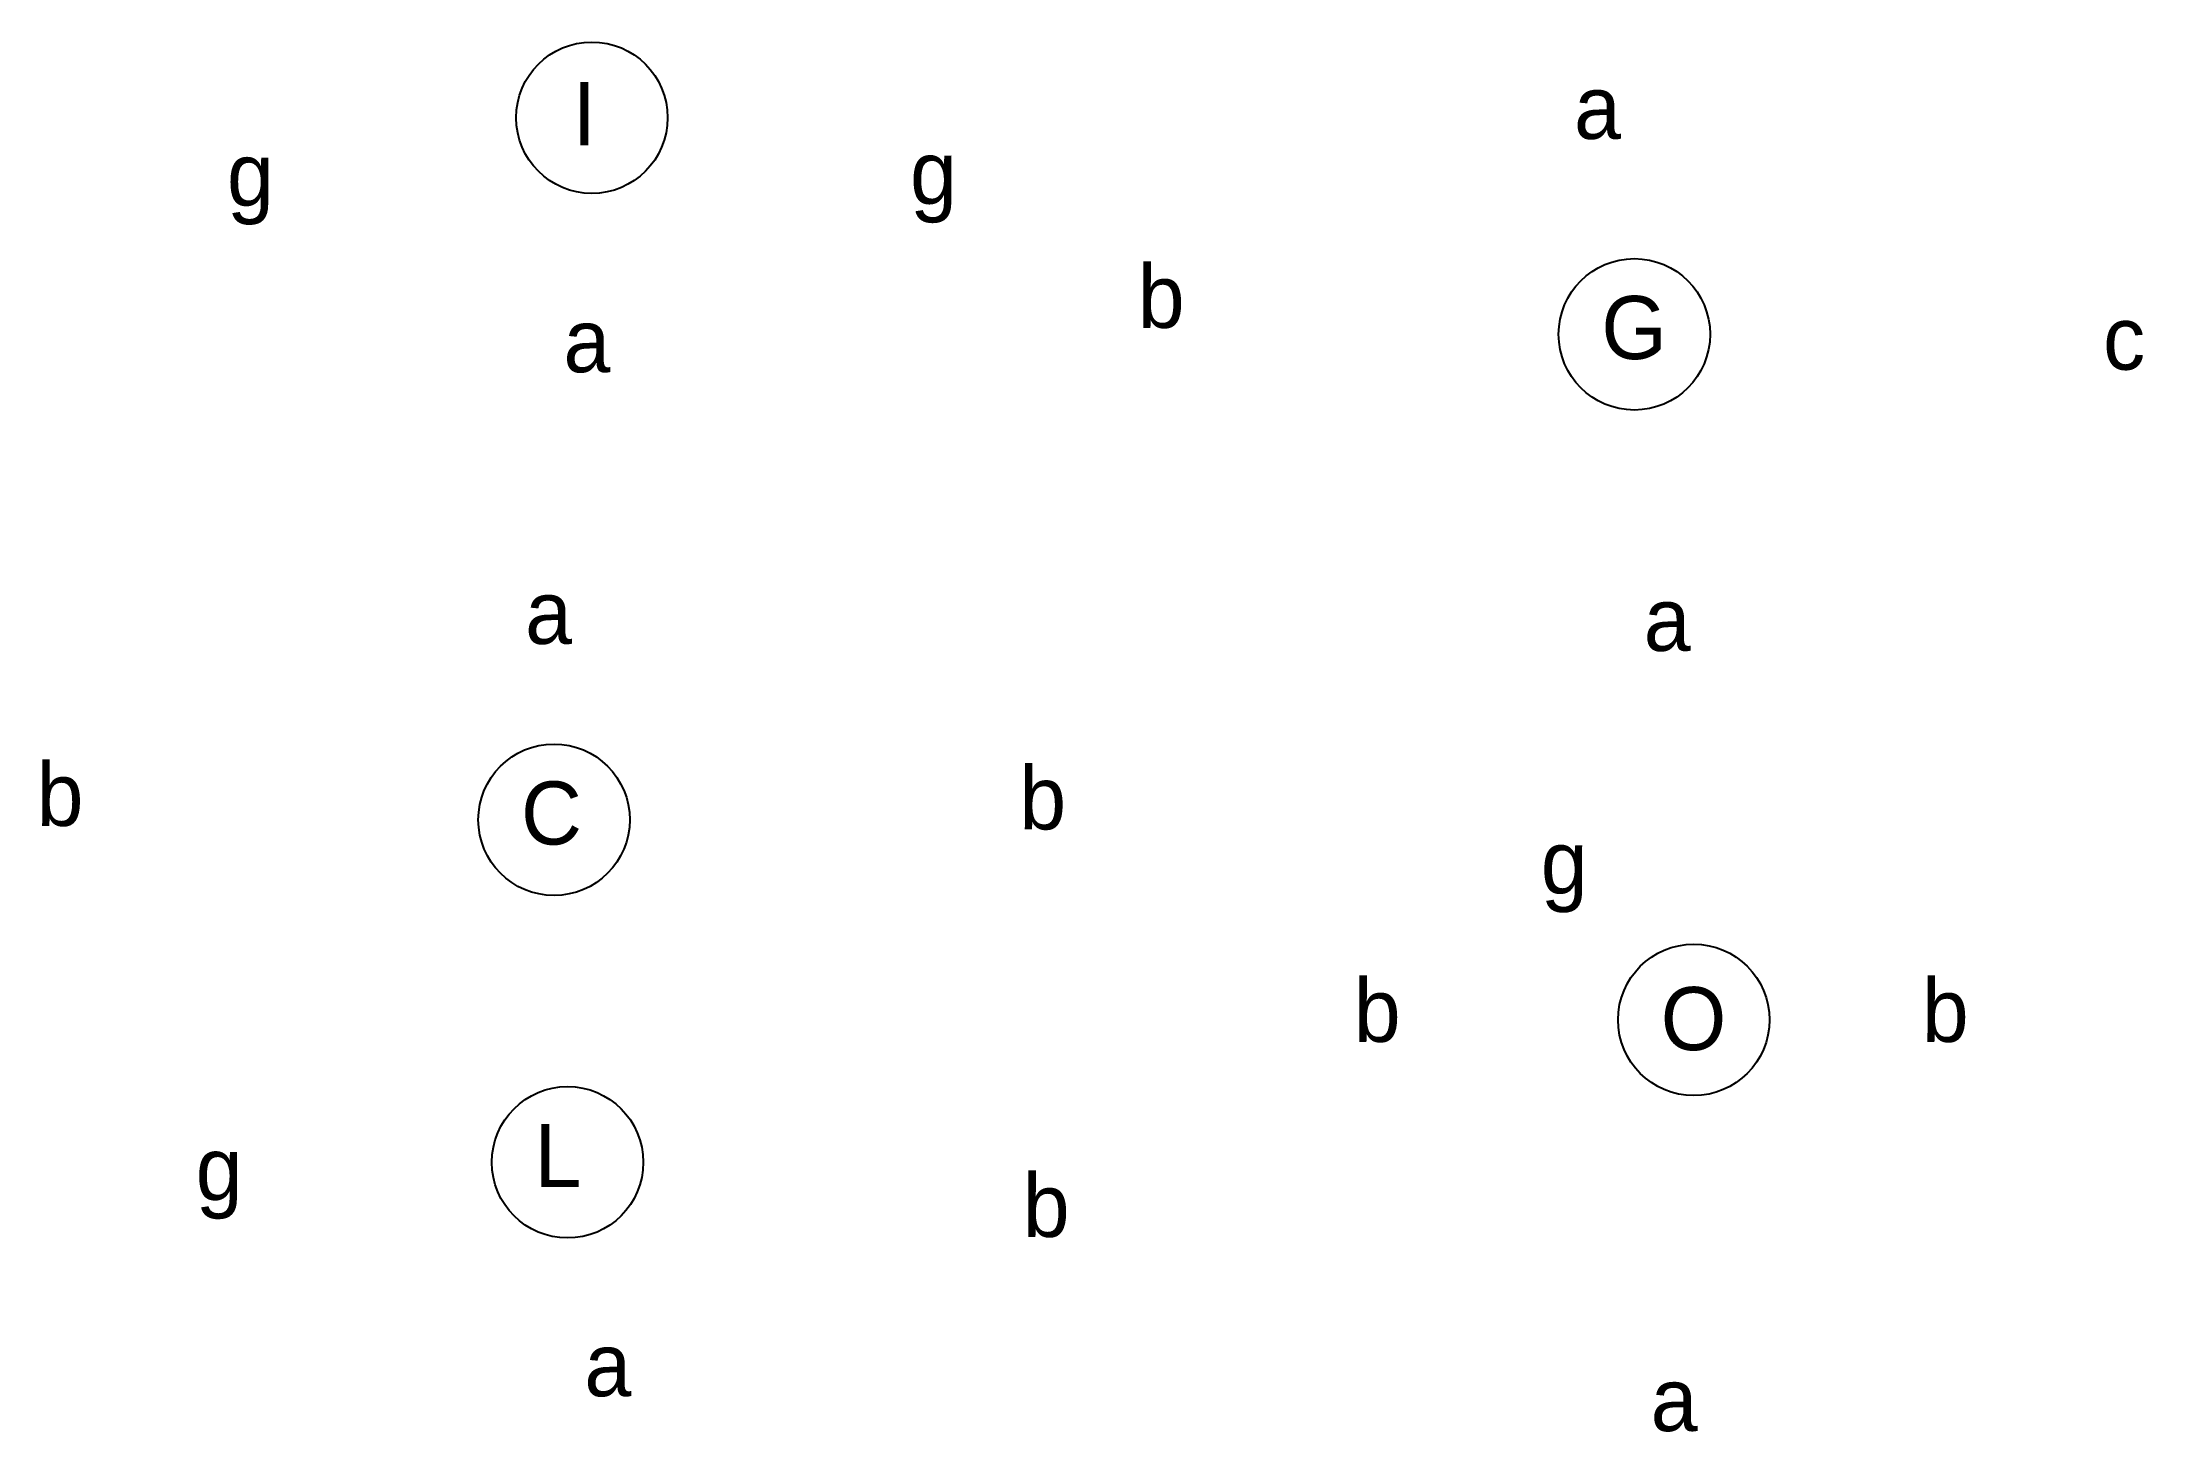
# Model space of a CAD drawing. Extents: x -0.0538 to 0.0461, y -0.0339 to 0.0322.
import ezdxf

# ---------------------------------------------------------------- set-up
doc = ezdxf.new("R2010")
doc.units = 0
doc.layers.get('0').update_dxf_attribs({"linetype": 'CONTINUOUS'})

msp = doc.modelspace()

# ---------------------------------------------------------------- linework, layer by layer
at = {"color": 0}
for centre in [(-0.027668, 0.02858), (0.021891, 0.018282), (-0.029468, -0.004799), (0.024717, -0.014313), (-0.028825, -0.021084)]:
    msp.add_circle(centre, 0.0036, dxfattribs=at)

# ---------------------------------------------------------------- texts
for s, p in [('I', (-0.028585, 0.027272)), ('a', (0.019022, 0.027573)), ('g', (-0.045018, 0.024383)), ('g', (-0.012543, 0.02447)), ('b', (-0.001717, 0.018589)), ('G', (0.02032, 0.017105)), ('a', (-0.029022, 0.016478)), ('c', (0.044172, 0.016602)), ('a', (-0.030844, 0.003561)), ('a', (0.022335, 0.00323)), ('b', (-0.054068, -0.005092)), ('C', (-0.03104, -0.005977)), ('b', (-0.00735, -0.005258)), ('g', (0.017443, -0.008319)), ('b', (0.008554, -0.01536)), ('O', (0.023145, -0.015753)), ('b', (0.035558, -0.01536)), ('L', (-0.030397, -0.022262)), ('g', (-0.046504, -0.022892)), ('b', (-0.007184, -0.024634)), ('a', (-0.028028, -0.032209)), ('a', (0.022666, -0.033866))]:
    msp.add_text(s, height=0.003, dxfattribs=at).set_placement(p)

doc.saveas('drawing.dxf')
